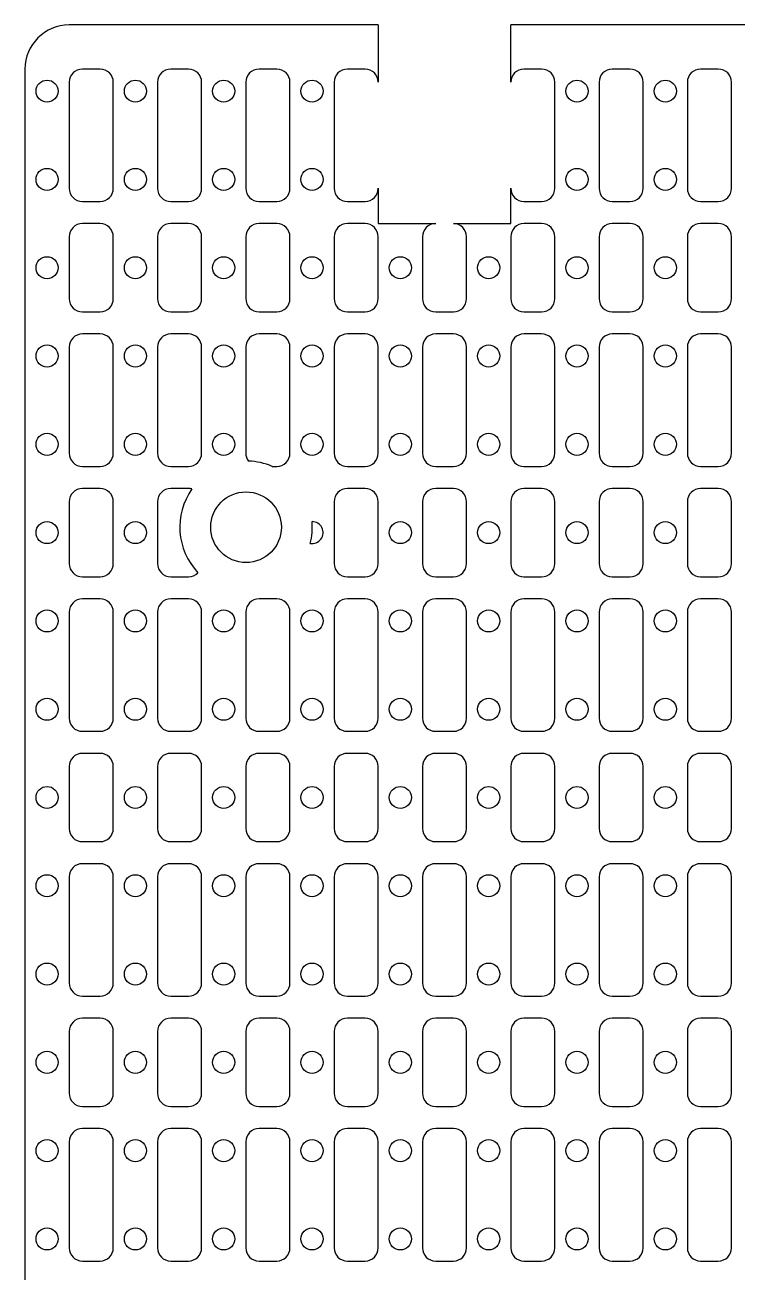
# Model space of a CAD drawing. Header units: millimetres. Extents: x -845 to 314, y -782 to 32.
# Drawn here: x -520 to -439.3, y -109.1 to 32.2 of the extents above; entities that cross this region are included whole.
import ezdxf

# ---------------------------------------------------------------- set-up
doc = ezdxf.new("R2010")
doc.units = ezdxf.units.MM

msp = doc.modelspace()

# ---------------------------------------------------------------- linework, layer by layer
at = {"color": 7, "linetype": 'Continuous', "lineweight": 25}
for p, q in [((-479.95, 32.18), (-514.95, 32.18)), ((-479.95, 32.18), (-479.95, 25.68)), ((-464.95, 25.68), (-464.95, 32.18)), ((-359.95, 32.18), (-464.95, 32.18)), ((-519.95, 27.18), (-519.95, -230)), ((-511.45, 27.18), (-513.45, 27.18)), ((-501.45, 27.18), (-503.45, 27.18)), ((-491.45, 27.18), (-493.45, 27.18)), ((-481.45, 27.18), (-483.45, 27.18)), ((-461.45, 27.18), (-463.45, 27.18)), ((-451.45, 27.18), (-453.45, 27.18)), ((-441.45, 27.18), (-443.45, 27.18)), ((-514.95, 25.68), (-514.95, 13.68)), ((-509.95, 13.68), (-509.95, 25.68)), ((-504.95, 25.68), (-504.95, 13.68)), ((-499.95, 13.68), (-499.95, 25.68)), ((-494.95, 25.68), (-494.95, 13.68)), ((-489.95, 13.68), (-489.95, 25.68)), ((-484.95, 25.68), (-484.95, 13.68)), ((-459.95, 13.68), (-459.95, 25.68)), ((-454.95, 25.68), (-454.95, 13.68)), ((-449.95, 13.68), (-449.95, 25.68)), ((-444.95, 25.68), (-444.95, 13.68)), ((-439.95, 13.68), (-439.95, 25.68)), ((-479.95, 13.68), (-479.95, 9.68)), ((-464.95, 9.68), (-464.95, 13.68)), ((-513.45, 12.18), (-511.45, 12.18)), ((-503.45, 12.18), (-501.45, 12.18)), ((-493.45, 12.18), (-491.45, 12.18)), ((-483.45, 12.18), (-481.45, 12.18)), ((-463.45, 12.18), (-461.45, 12.18)), ((-453.45, 12.18), (-451.45, 12.18)), ((-443.45, 12.18), (-441.45, 12.18)), ((-511.45, 9.68), (-513.45, 9.68)), ((-501.45, 9.68), (-503.45, 9.68)), ((-491.45, 9.68), (-493.45, 9.68)), ((-481.45, 9.68), (-483.45, 9.68)), ((-479.95, 9.68), (-473.45, 9.68)), ((-471.45, 9.68), (-464.95, 9.68)), ((-461.45, 9.68), (-463.45, 9.68)), ((-451.45, 9.68), (-453.45, 9.68)), ((-441.45, 9.68), (-443.45, 9.68)), ((-514.95, 8.18), (-514.95, 1.18)), ((-509.95, 1.18), (-509.95, 8.18)), ((-504.95, 8.18), (-504.95, 1.18)), ((-499.95, 1.18), (-499.95, 8.18)), ((-494.95, 8.18), (-494.95, 1.18)), ((-489.95, 1.18), (-489.95, 8.18)), ((-484.95, 8.18), (-484.95, 1.18)), ((-479.95, 1.18), (-479.95, 8.18)), ((-474.95, 8.18), (-474.95, 1.18)), ((-469.95, 1.18), (-469.95, 8.18)), ((-464.95, 8.18), (-464.95, 1.18)), ((-459.95, 1.18), (-459.95, 8.18)), ((-454.95, 8.18), (-454.95, 1.18)), ((-449.95, 1.18), (-449.95, 8.18)), ((-444.95, 8.18), (-444.95, 1.18)), ((-439.95, 1.18), (-439.95, 8.18)), ((-513.45, -0.32), (-511.45, -0.32)), ((-503.45, -0.32), (-501.45, -0.32)), ((-493.45, -0.32), (-491.45, -0.32)), ((-483.45, -0.32), (-481.45, -0.32)), ((-473.45, -0.32), (-471.45, -0.32)), ((-463.45, -0.32), (-461.45, -0.32)), ((-453.45, -0.32), (-451.45, -0.32)), ((-443.45, -0.32), (-441.45, -0.32)), ((-511.45, -2.82), (-513.45, -2.82)), ((-501.45, -2.82), (-503.45, -2.82)), ((-491.45, -2.82), (-493.45, -2.82)), ((-481.45, -2.82), (-483.45, -2.82)), ((-471.45, -2.82), (-473.45, -2.82)), ((-461.45, -2.82), (-463.45, -2.82)), ((-451.45, -2.82), (-453.45, -2.82)), ((-441.45, -2.82), (-443.45, -2.82)), ((-514.95, -4.32), (-514.95, -16.32)), ((-509.95, -16.32), (-509.95, -4.32)), ((-504.95, -4.32), (-504.95, -16.32)), ((-499.95, -16.32), (-499.95, -4.32)), ((-494.95, -4.32), (-494.95, -16.32)), ((-489.95, -16.32), (-489.95, -4.32)), ((-484.95, -4.32), (-484.95, -16.32)), ((-479.95, -16.32), (-479.95, -4.32)), ((-474.95, -4.32), (-474.95, -16.32)), ((-469.95, -16.32), (-469.95, -4.32)), ((-464.95, -4.32), (-464.95, -16.32)), ((-459.95, -16.32), (-459.95, -4.32)), ((-454.95, -4.32), (-454.95, -16.32)), ((-449.95, -16.32), (-449.95, -4.32)), ((-444.95, -4.32), (-444.95, -16.32)), ((-439.95, -16.32), (-439.95, -4.32)), ((-513.45, -17.82), (-511.45, -17.82)), ((-503.45, -17.82), (-501.45, -17.82)), ((-491.96, -17.82), (-491.45, -17.82)), ((-483.45, -17.82), (-481.45, -17.82)), ((-473.45, -17.82), (-471.45, -17.82)), ((-463.45, -17.82), (-461.45, -17.82)), ((-453.45, -17.82), (-451.45, -17.82)), ((-443.45, -17.82), (-441.45, -17.82)), ((-511.45, -20.32), (-513.45, -20.32)), ((-501.45, -20.32), (-503.45, -20.32)), ((-481.45, -20.32), (-483.45, -20.32)), ((-471.45, -20.32), (-473.45, -20.32)), ((-461.45, -20.32), (-463.45, -20.32)), ((-451.45, -20.32), (-453.45, -20.32)), ((-441.45, -20.32), (-443.45, -20.32)), ((-514.95, -21.82), (-514.95, -28.82)), ((-509.95, -28.82), (-509.95, -21.82)), ((-504.95, -21.82), (-504.95, -28.82)), ((-484.95, -21.82), (-484.95, -28.82)), ((-479.95, -28.82), (-479.95, -21.82)), ((-474.95, -21.82), (-474.95, -28.82)), ((-469.95, -28.82), (-469.95, -21.82)), ((-464.95, -21.82), (-464.95, -28.82)), ((-459.95, -28.82), (-459.95, -21.82)), ((-454.95, -21.82), (-454.95, -28.82)), ((-449.95, -28.82), (-449.95, -21.82)), ((-444.95, -21.82), (-444.95, -28.82)), ((-439.95, -28.82), (-439.95, -21.82)), ((-513.45, -30.32), (-511.45, -30.32)), ((-503.45, -30.32), (-501.45, -30.32)), ((-483.45, -30.32), (-481.45, -30.32)), ((-473.45, -30.32), (-471.45, -30.32)), ((-463.45, -30.32), (-461.45, -30.32)), ((-453.45, -30.32), (-451.45, -30.32)), ((-443.45, -30.32), (-441.45, -30.32)), ((-511.45, -32.82), (-513.45, -32.82)), ((-501.45, -32.82), (-503.45, -32.82)), ((-491.45, -32.82), (-493.45, -32.82)), ((-481.45, -32.82), (-483.45, -32.82)), ((-471.45, -32.82), (-473.45, -32.82)), ((-461.45, -32.82), (-463.45, -32.82)), ((-451.45, -32.82), (-453.45, -32.82)), ((-441.45, -32.82), (-443.45, -32.82)), ((-514.95, -34.32), (-514.95, -46.32)), ((-509.95, -46.32), (-509.95, -34.32)), ((-504.95, -34.32), (-504.95, -46.32)), ((-499.95, -46.32), (-499.95, -34.32)), ((-494.95, -34.32), (-494.95, -46.32)), ((-489.95, -46.32), (-489.95, -34.32)), ((-484.95, -34.32), (-484.95, -46.32)), ((-479.95, -46.32), (-479.95, -34.32)), ((-474.95, -34.32), (-474.95, -46.32)), ((-469.95, -46.32), (-469.95, -34.32)), ((-464.95, -34.32), (-464.95, -46.32)), ((-459.95, -46.32), (-459.95, -34.32)), ((-454.95, -34.32), (-454.95, -46.32)), ((-449.95, -46.32), (-449.95, -34.32)), ((-444.95, -34.32), (-444.95, -46.32)), ((-439.95, -46.32), (-439.95, -34.32)), ((-513.45, -47.82), (-511.45, -47.82)), ((-503.45, -47.82), (-501.45, -47.82)), ((-493.45, -47.82), (-491.45, -47.82)), ((-483.45, -47.82), (-481.45, -47.82)), ((-473.45, -47.82), (-471.45, -47.82)), ((-463.45, -47.82), (-461.45, -47.82)), ((-453.45, -47.82), (-451.45, -47.82)), ((-443.45, -47.82), (-441.45, -47.82)), ((-511.45, -50.32), (-513.45, -50.32)), ((-501.45, -50.32), (-503.45, -50.32)), ((-491.45, -50.32), (-493.45, -50.32)), ((-481.45, -50.32), (-483.45, -50.32)), ((-471.45, -50.32), (-473.45, -50.32)), ((-461.45, -50.32), (-463.45, -50.32)), ((-451.45, -50.32), (-453.45, -50.32)), ((-441.45, -50.32), (-443.45, -50.32)), ((-514.95, -51.82), (-514.95, -58.82)), ((-509.95, -58.82), (-509.95, -51.82)), ((-504.95, -51.82), (-504.95, -58.82)), ((-499.95, -58.82), (-499.95, -51.82)), ((-494.95, -51.82), (-494.95, -58.82)), ((-489.95, -58.82), (-489.95, -51.82)), ((-484.95, -51.82), (-484.95, -58.82)), ((-479.95, -58.82), (-479.95, -51.82)), ((-474.95, -51.82), (-474.95, -58.82)), ((-469.95, -58.82), (-469.95, -51.82)), ((-464.95, -51.82), (-464.95, -58.82)), ((-459.95, -58.82), (-459.95, -51.82)), ((-454.95, -51.82), (-454.95, -58.82)), ((-449.95, -58.82), (-449.95, -51.82)), ((-444.95, -51.82), (-444.95, -58.82)), ((-439.95, -58.82), (-439.95, -51.82)), ((-513.45, -60.32), (-511.45, -60.32)), ((-503.45, -60.32), (-501.45, -60.32)), ((-493.45, -60.32), (-491.45, -60.32)), ((-483.45, -60.32), (-481.45, -60.32)), ((-473.45, -60.32), (-471.45, -60.32)), ((-463.45, -60.32), (-461.45, -60.32)), ((-453.45, -60.32), (-451.45, -60.32)), ((-443.45, -60.32), (-441.45, -60.32)), ((-511.45, -62.82), (-513.45, -62.82)), ((-501.45, -62.82), (-503.45, -62.82)), ((-491.45, -62.82), (-493.45, -62.82)), ((-481.45, -62.82), (-483.45, -62.82)), ((-471.45, -62.82), (-473.45, -62.82)), ((-461.45, -62.82), (-463.45, -62.82)), ((-451.45, -62.82), (-453.45, -62.82)), ((-441.45, -62.82), (-443.45, -62.82)), ((-514.95, -64.32), (-514.95, -76.32)), ((-509.95, -76.32), (-509.95, -64.32)), ((-504.95, -64.32), (-504.95, -76.32)), ((-499.95, -76.32), (-499.95, -64.32)), ((-494.95, -64.32), (-494.95, -76.32)), ((-489.95, -76.32), (-489.95, -64.32)), ((-484.95, -64.32), (-484.95, -76.32)), ((-479.95, -76.32), (-479.95, -64.32)), ((-474.95, -64.32), (-474.95, -76.32)), ((-469.95, -76.32), (-469.95, -64.32)), ((-464.95, -64.32), (-464.95, -76.32)), ((-459.95, -76.32), (-459.95, -64.32)), ((-454.95, -64.32), (-454.95, -76.32)), ((-449.95, -76.32), (-449.95, -64.32)), ((-444.95, -64.32), (-444.95, -76.32)), ((-439.95, -76.32), (-439.95, -64.32)), ((-513.45, -77.82), (-511.45, -77.82)), ((-503.45, -77.82), (-501.45, -77.82)), ((-493.45, -77.82), (-491.45, -77.82)), ((-483.45, -77.82), (-481.45, -77.82)), ((-473.45, -77.82), (-471.45, -77.82)), ((-463.45, -77.82), (-461.45, -77.82)), ((-453.45, -77.82), (-451.45, -77.82)), ((-443.45, -77.82), (-441.45, -77.82)), ((-511.45, -80.32), (-513.45, -80.32)), ((-501.45, -80.32), (-503.45, -80.32)), ((-491.45, -80.32), (-493.45, -80.32)), ((-481.45, -80.32), (-483.45, -80.32)), ((-471.45, -80.32), (-473.45, -80.32)), ((-461.45, -80.32), (-463.45, -80.32)), ((-451.45, -80.32), (-453.45, -80.32)), ((-441.45, -80.32), (-443.45, -80.32)), ((-514.95, -81.82), (-514.95, -88.82)), ((-509.95, -88.82), (-509.95, -81.82)), ((-504.95, -81.82), (-504.95, -88.82)), ((-499.95, -88.82), (-499.95, -81.82)), ((-494.95, -81.82), (-494.95, -88.82)), ((-489.95, -88.82), (-489.95, -81.82)), ((-484.95, -81.82), (-484.95, -88.82)), ((-479.95, -88.82), (-479.95, -81.82)), ((-474.95, -81.82), (-474.95, -88.82)), ((-469.95, -88.82), (-469.95, -81.82)), ((-464.95, -81.82), (-464.95, -88.82)), ((-459.95, -88.82), (-459.95, -81.82)), ((-454.95, -81.82), (-454.95, -88.82)), ((-449.95, -88.82), (-449.95, -81.82)), ((-444.95, -81.82), (-444.95, -88.82)), ((-439.95, -88.82), (-439.95, -81.82)), ((-513.45, -90.32), (-511.45, -90.32)), ((-503.45, -90.32), (-501.45, -90.32)), ((-493.45, -90.32), (-491.45, -90.32)), ((-483.45, -90.32), (-481.45, -90.32)), ((-473.45, -90.32), (-471.45, -90.32)), ((-463.45, -90.32), (-461.45, -90.32)), ((-453.45, -90.32), (-451.45, -90.32)), ((-443.45, -90.32), (-441.45, -90.32)), ((-511.45, -92.82), (-513.45, -92.82)), ((-501.45, -92.82), (-503.45, -92.82)), ((-491.45, -92.82), (-493.45, -92.82)), ((-481.45, -92.82), (-483.45, -92.82)), ((-471.45, -92.82), (-473.45, -92.82)), ((-461.45, -92.82), (-463.45, -92.82)), ((-451.45, -92.82), (-453.45, -92.82)), ((-441.45, -92.82), (-443.45, -92.82)), ((-514.95, -94.32), (-514.95, -106.32)), ((-509.95, -106.32), (-509.95, -94.32)), ((-504.95, -94.32), (-504.95, -106.32)), ((-499.95, -106.32), (-499.95, -94.32)), ((-494.95, -94.32), (-494.95, -106.32)), ((-489.95, -106.32), (-489.95, -94.32)), ((-484.95, -94.32), (-484.95, -106.32)), ((-479.95, -106.32), (-479.95, -94.32)), ((-474.95, -94.32), (-474.95, -106.32)), ((-469.95, -106.32), (-469.95, -94.32)), ((-464.95, -94.32), (-464.95, -106.32)), ((-459.95, -106.32), (-459.95, -94.32)), ((-454.95, -94.32), (-454.95, -106.32)), ((-449.95, -106.32), (-449.95, -94.32)), ((-444.95, -94.32), (-444.95, -106.32)), ((-439.95, -106.32), (-439.95, -94.32)), ((-513.45, -107.82), (-511.45, -107.82)), ((-503.45, -107.82), (-501.45, -107.82)), ((-493.45, -107.82), (-491.45, -107.82)), ((-483.45, -107.82), (-481.45, -107.82)), ((-473.45, -107.82), (-471.45, -107.82)), ((-463.45, -107.82), (-461.45, -107.82)), ((-453.45, -107.82), (-451.45, -107.82)), ((-443.45, -107.82), (-441.45, -107.82))]:
    msp.add_line(p, q, dxfattribs=at)
for centre, radius in [((-517.45, 24.68), 1.25), ((-507.45, 24.68), 1.25), ((-497.45, 24.68), 1.25), ((-487.45, 24.68), 1.25), ((-457.45, 24.68), 1.25), ((-447.45, 24.68), 1.25), ((-517.45, 14.68), 1.25), ((-507.45, 14.68), 1.25), ((-497.45, 14.68), 1.25), ((-487.45, 14.68), 1.25), ((-457.45, 14.68), 1.25), ((-447.45, 14.68), 1.25), ((-517.45, 4.68), 1.25), ((-507.45, 4.68), 1.25), ((-497.45, 4.68), 1.25), ((-487.45, 4.68), 1.25), ((-477.45, 4.68), 1.25), ((-467.45, 4.68), 1.25), ((-457.45, 4.68), 1.25), ((-447.45, 4.68), 1.25), ((-517.45, -5.32), 1.25), ((-507.45, -5.32), 1.25), ((-497.45, -5.32), 1.25), ((-487.45, -5.32), 1.25), ((-477.45, -5.32), 1.25), ((-467.45, -5.32), 1.25), ((-457.45, -5.32), 1.25), ((-447.45, -5.32), 1.25), ((-517.45, -15.32), 1.25), ((-507.45, -15.32), 1.25), ((-497.45, -15.32), 1.25), ((-487.45, -15.32), 1.25), ((-477.45, -15.32), 1.25), ((-467.45, -15.32), 1.25), ((-457.45, -15.32), 1.25), ((-447.45, -15.32), 1.25), ((-494.92, -24.71), 4), ((-517.45, -25.32), 1.25), ((-507.45, -25.32), 1.25), ((-477.45, -25.32), 1.25), ((-467.45, -25.32), 1.25), ((-457.45, -25.32), 1.25), ((-447.45, -25.32), 1.25), ((-517.45, -35.32), 1.25), ((-507.45, -35.32), 1.25), ((-497.45, -35.32), 1.25), ((-487.45, -35.32), 1.25), ((-477.45, -35.32), 1.25), ((-467.45, -35.32), 1.25), ((-457.45, -35.32), 1.25), ((-447.45, -35.32), 1.25), ((-517.45, -45.32), 1.25), ((-507.45, -45.32), 1.25), ((-497.45, -45.32), 1.25), ((-487.45, -45.32), 1.25), ((-477.45, -45.32), 1.25), ((-467.45, -45.32), 1.25), ((-457.45, -45.32), 1.25), ((-447.45, -45.32), 1.25), ((-517.45, -55.32), 1.25), ((-507.45, -55.32), 1.25), ((-497.45, -55.32), 1.25), ((-487.45, -55.32), 1.25), ((-477.45, -55.32), 1.25), ((-467.45, -55.32), 1.25), ((-457.45, -55.32), 1.25), ((-447.45, -55.32), 1.25), ((-517.45, -65.32), 1.25), ((-507.45, -65.32), 1.25), ((-497.45, -65.32), 1.25), ((-487.45, -65.32), 1.25), ((-477.45, -65.32), 1.25), ((-467.45, -65.32), 1.25), ((-457.45, -65.32), 1.25), ((-447.45, -65.32), 1.25), ((-517.45, -75.32), 1.25), ((-507.45, -75.32), 1.25), ((-497.45, -75.32), 1.25), ((-487.45, -75.32), 1.25), ((-477.45, -75.32), 1.25), ((-467.45, -75.32), 1.25), ((-457.45, -75.32), 1.25), ((-447.45, -75.32), 1.25), ((-517.45, -85.32), 1.25), ((-507.45, -85.32), 1.25), ((-497.45, -85.32), 1.25), ((-487.45, -85.32), 1.25), ((-477.45, -85.32), 1.25), ((-467.45, -85.32), 1.25), ((-457.45, -85.32), 1.25), ((-447.45, -85.32), 1.25), ((-517.45, -95.32), 1.25), ((-507.45, -95.32), 1.25), ((-497.45, -95.32), 1.25), ((-487.45, -95.32), 1.25), ((-477.45, -95.32), 1.25), ((-467.45, -95.32), 1.25), ((-457.45, -95.32), 1.25), ((-447.45, -95.32), 1.25), ((-517.45, -105.32), 1.25), ((-507.45, -105.32), 1.25), ((-497.45, -105.32), 1.25), ((-487.45, -105.32), 1.25), ((-477.45, -105.32), 1.25), ((-467.45, -105.32), 1.25), ((-457.45, -105.32), 1.25), ((-447.45, -105.32), 1.25)]:
    msp.add_circle(centre, radius, dxfattribs=at)
for centre, radius, start, end in [((-514.95, 27.18), 5, 90, 180), ((-513.45, 25.68), 1.5, 90, 180), ((-511.45, 25.68), 1.5, 360, 90), ((-503.45, 25.68), 1.5, 90, 180), ((-501.45, 25.68), 1.5, 360, 90), ((-493.45, 25.68), 1.5, 90, 180), ((-491.45, 25.68), 1.5, 0, 90), ((-483.45, 25.68), 1.5, 90, 180), ((-481.45, 25.68), 1.5, 0, 90), ((-463.45, 25.68), 1.5, 90, 180), ((-461.45, 25.68), 1.5, 0, 90), ((-453.45, 25.68), 1.5, 90, 180), ((-451.45, 25.68), 1.5, 0, 90), ((-443.45, 25.68), 1.5, 90, 180), ((-441.45, 25.68), 1.5, 0, 90), ((-513.45, 13.68), 1.5, 180, 270), ((-511.45, 13.68), 1.5, 270, 0), ((-503.45, 13.68), 1.5, 180, 270), ((-501.45, 13.68), 1.5, 270, 0), ((-493.45, 13.68), 1.5, 180, 270), ((-491.45, 13.68), 1.5, 270, 0), ((-483.45, 13.68), 1.5, 180, 270), ((-481.45, 13.68), 1.5, 270, 0), ((-463.45, 13.68), 1.5, 180, 270), ((-461.45, 13.68), 1.5, 270, 360), ((-453.45, 13.68), 1.5, 180, 270), ((-451.45, 13.68), 1.5, 270, 360), ((-443.45, 13.68), 1.5, 180, 270), ((-441.45, 13.68), 1.5, 270, 0), ((-513.45, 8.18), 1.5, 90, 180), ((-511.45, 8.18), 1.5, 0, 90), ((-503.45, 8.18), 1.5, 90, 180), ((-501.45, 8.18), 1.5, 0, 90), ((-493.45, 8.18), 1.5, 90, 180), ((-491.45, 8.18), 1.5, 0, 90), ((-483.45, 8.18), 1.5, 90, 180), ((-481.45, 8.18), 1.5, 0, 90), ((-473.45, 8.18), 1.5, 90, 180), ((-471.45, 8.18), 1.5, 360, 90), ((-463.45, 8.18), 1.5, 90, 180), ((-461.45, 8.18), 1.5, 0, 90), ((-453.45, 8.18), 1.5, 90, 180), ((-451.45, 8.18), 1.5, 0, 90), ((-443.45, 8.18), 1.5, 90, 180), ((-441.45, 8.18), 1.5, 0, 90), ((-513.45, 1.18), 1.5, 180, 270), ((-511.45, 1.18), 1.5, 270, 360), ((-503.45, 1.18), 1.5, 180, 270), ((-501.45, 1.18), 1.5, 270, 0), ((-493.45, 1.18), 1.5, 180, 270), ((-491.45, 1.18), 1.5, 270, 0), ((-483.45, 1.18), 1.5, 180, 270), ((-481.45, 1.18), 1.5, 270, 0), ((-473.45, 1.18), 1.5, 180, 270), ((-471.45, 1.18), 1.5, 270, 0), ((-463.45, 1.18), 1.5, 180, 270), ((-461.45, 1.18), 1.5, 270, 0), ((-453.45, 1.18), 1.5, 180, 270), ((-451.45, 1.18), 1.5, 270, 0), ((-443.45, 1.18), 1.5, 180, 270), ((-441.45, 1.18), 1.5, 270, 0), ((-513.45, -4.32), 1.5, 90, 180), ((-511.45, -4.32), 1.5, 0, 90), ((-503.45, -4.32), 1.5, 90, 180), ((-501.45, -4.32), 1.5, 0, 90), ((-493.45, -4.32), 1.5, 90, 180), ((-491.45, -4.32), 1.5, 0, 90), ((-483.45, -4.32), 1.5, 90, 180), ((-481.45, -4.32), 1.5, 0, 90), ((-473.45, -4.32), 1.5, 90, 180), ((-471.45, -4.32), 1.5, 0, 90), ((-463.45, -4.32), 1.5, 90, 180), ((-461.45, -4.32), 1.5, 0, 90), ((-453.45, -4.32), 1.5, 90, 180), ((-451.45, -4.32), 1.5, 0, 90), ((-443.45, -4.32), 1.5, 90, 180), ((-441.45, -4.32), 1.5, 0, 90), ((-513.45, -16.32), 1.5, 180, 270), ((-511.45, -16.32), 1.5, 270, 360), ((-503.45, -16.32), 1.5, 180, 270), ((-501.45, -16.32), 1.5, 270, 0), ((-493.45, -16.32), 1.5, 180, 216.5907), ((-491.45, -16.32), 1.5, 270, 0), ((-483.45, -16.32), 1.5, 180, 270), ((-481.45, -16.32), 1.5, 270, 0), ((-473.45, -16.32), 1.5, 180, 270), ((-471.45, -16.32), 1.5, 270, 0), ((-463.45, -16.32), 1.5, 180, 270), ((-461.45, -16.32), 1.5, 270, 360), ((-453.45, -16.32), 1.5, 180, 270), ((-451.45, -16.32), 1.5, 270, 360), ((-443.45, -16.32), 1.5, 180, 270), ((-441.45, -16.32), 1.5, 270, 0), ((-494.92, -24.71), 7.5, 66.7215, 87.975), ((-513.45, -21.82), 1.5, 90, 180), ((-511.45, -21.82), 1.5, 360, 90), ((-503.45, -21.82), 1.5, 90, 180), ((-494.92, -24.71), 7.5, 144.7115, 223.3841), ((-501.45, -21.82), 1.5, 74.1886, 90), ((-483.45, -21.82), 1.5, 90, 180), ((-481.45, -21.82), 1.5, 0, 90), ((-473.45, -21.82), 1.5, 90, 180), ((-471.45, -21.82), 1.5, 0, 90), ((-463.45, -21.82), 1.5, 90, 180), ((-461.45, -21.82), 1.5, 0, 90), ((-453.45, -21.82), 1.5, 90, 180), ((-451.45, -21.82), 1.5, 0, 90), ((-443.45, -21.82), 1.5, 90, 180), ((-441.45, -21.82), 1.5, 0, 90), ((-494.92, -24.71), 7.5, 345.7632, 4.891), ((-487.45, -25.32), 1.25, 260.8054, 89.8488), ((-513.45, -28.82), 1.5, 180, 270), ((-511.45, -28.82), 1.5, 270, 360), ((-503.45, -28.82), 1.5, 180, 270), ((-483.45, -28.82), 1.5, 180, 270), ((-481.45, -28.82), 1.5, 270, 0), ((-473.45, -28.82), 1.5, 180, 270), ((-471.45, -28.82), 1.5, 270, 0), ((-463.45, -28.82), 1.5, 180, 270), ((-461.45, -28.82), 1.5, 270, 360), ((-453.45, -28.82), 1.5, 180, 270), ((-451.45, -28.82), 1.5, 270, 360), ((-443.45, -28.82), 1.5, 180, 270), ((-441.45, -28.82), 1.5, 270, 0), ((-501.45, -28.82), 1.5, 270, 316.0471), ((-513.45, -34.32), 1.5, 90, 180), ((-511.45, -34.32), 1.5, 360, 90), ((-503.45, -34.32), 1.5, 90, 180), ((-501.45, -34.32), 1.5, 360, 90), ((-493.45, -34.32), 1.5, 90, 180), ((-491.45, -34.32), 1.5, 360, 90), ((-483.45, -34.32), 1.5, 90, 180), ((-481.45, -34.32), 1.5, 0, 90), ((-473.45, -34.32), 1.5, 90, 180), ((-471.45, -34.32), 1.5, 0, 90), ((-463.45, -34.32), 1.5, 90, 180), ((-461.45, -34.32), 1.5, 0, 90), ((-453.45, -34.32), 1.5, 90, 180), ((-451.45, -34.32), 1.5, 0, 90), ((-443.45, -34.32), 1.5, 90, 180), ((-441.45, -34.32), 1.5, 360, 90), ((-513.45, -46.32), 1.5, 180, 270), ((-511.45, -46.32), 1.5, 270, 360), ((-503.45, -46.32), 1.5, 180, 270), ((-501.45, -46.32), 1.5, 270, 0), ((-493.45, -46.32), 1.5, 180, 270), ((-491.45, -46.32), 1.5, 270, 0), ((-483.45, -46.32), 1.5, 180, 270), ((-481.45, -46.32), 1.5, 270, 0), ((-473.45, -46.32), 1.5, 180, 270), ((-471.45, -46.32), 1.5, 270, 0), ((-463.45, -46.32), 1.5, 180, 270), ((-461.45, -46.32), 1.5, 270, 0), ((-453.45, -46.32), 1.5, 180, 270), ((-451.45, -46.32), 1.5, 270, 360), ((-443.45, -46.32), 1.5, 180, 270), ((-441.45, -46.32), 1.5, 270, 0), ((-513.45, -51.82), 1.5, 90, 180), ((-511.45, -51.82), 1.5, 0, 90), ((-503.45, -51.82), 1.5, 90, 180), ((-501.45, -51.82), 1.5, 360, 90), ((-493.45, -51.82), 1.5, 90, 180), ((-491.45, -51.82), 1.5, 360, 90), ((-483.45, -51.82), 1.5, 90, 180), ((-481.45, -51.82), 1.5, 0, 90), ((-473.45, -51.82), 1.5, 90, 180), ((-471.45, -51.82), 1.5, 0, 90), ((-463.45, -51.82), 1.5, 90, 180), ((-461.45, -51.82), 1.5, 0, 90), ((-453.45, -51.82), 1.5, 90, 180), ((-451.45, -51.82), 1.5, 0, 90), ((-443.45, -51.82), 1.5, 90, 180), ((-441.45, -51.82), 1.5, 360, 90), ((-513.45, -58.82), 1.5, 180, 270), ((-511.45, -58.82), 1.5, 270, 0), ((-503.45, -58.82), 1.5, 180, 270), ((-501.45, -58.82), 1.5, 270, 0), ((-493.45, -58.82), 1.5, 180, 270), ((-491.45, -58.82), 1.5, 270, 0), ((-483.45, -58.82), 1.5, 180, 270), ((-481.45, -58.82), 1.5, 270, 0), ((-473.45, -58.82), 1.5, 180, 270), ((-471.45, -58.82), 1.5, 270, 0), ((-463.45, -58.82), 1.5, 180, 270), ((-461.45, -58.82), 1.5, 270, 0), ((-453.45, -58.82), 1.5, 180, 270), ((-451.45, -58.82), 1.5, 270, 0), ((-443.45, -58.82), 1.5, 180, 270), ((-441.45, -58.82), 1.5, 270, 0), ((-513.45, -64.32), 1.5, 90, 180), ((-511.45, -64.32), 1.5, 0, 90), ((-503.45, -64.32), 1.5, 90, 180), ((-501.45, -64.32), 1.5, 360, 90), ((-493.45, -64.32), 1.5, 90, 180), ((-491.45, -64.32), 1.5, 0, 90), ((-483.45, -64.32), 1.5, 90, 180), ((-481.45, -64.32), 1.5, 360, 90), ((-473.45, -64.32), 1.5, 90, 180), ((-471.45, -64.32), 1.5, 0, 90), ((-463.45, -64.32), 1.5, 90, 180), ((-461.45, -64.32), 1.5, 0, 90), ((-453.45, -64.32), 1.5, 90, 180), ((-451.45, -64.32), 1.5, 0, 90), ((-443.45, -64.32), 1.5, 90, 180), ((-441.45, -64.32), 1.5, 0, 90), ((-513.45, -76.32), 1.5, 180, 270), ((-511.45, -76.32), 1.5, 270, 360), ((-503.45, -76.32), 1.5, 180, 270), ((-501.45, -76.32), 1.5, 270, 0), ((-493.45, -76.32), 1.5, 180, 270), ((-491.45, -76.32), 1.5, 270, 0), ((-483.45, -76.32), 1.5, 180, 270), ((-481.45, -76.32), 1.5, 270, 0), ((-473.45, -76.32), 1.5, 180, 270), ((-471.45, -76.32), 1.5, 270, 0), ((-463.45, -76.32), 1.5, 180, 270), ((-461.45, -76.32), 1.5, 270, 0), ((-453.45, -76.32), 1.5, 180, 270), ((-451.45, -76.32), 1.5, 270, 0), ((-443.45, -76.32), 1.5, 180, 270), ((-441.45, -76.32), 1.5, 270, 0), ((-513.45, -81.82), 1.5, 90, 180), ((-511.45, -81.82), 1.5, 0, 90), ((-503.45, -81.82), 1.5, 90, 180), ((-501.45, -81.82), 1.5, 360, 90), ((-493.45, -81.82), 1.5, 90, 180), ((-491.45, -81.82), 1.5, 0, 90), ((-483.45, -81.82), 1.5, 90, 180), ((-481.45, -81.82), 1.5, 0, 90), ((-473.45, -81.82), 1.5, 90, 180), ((-471.45, -81.82), 1.5, 0, 90), ((-463.45, -81.82), 1.5, 90, 180), ((-461.45, -81.82), 1.5, 0, 90), ((-453.45, -81.82), 1.5, 90, 180), ((-451.45, -81.82), 1.5, 0, 90), ((-443.45, -81.82), 1.5, 90, 180), ((-441.45, -81.82), 1.5, 0, 90), ((-513.45, -88.82), 1.5, 180, 270), ((-511.45, -88.82), 1.5, 270, 360), ((-503.45, -88.82), 1.5, 180, 270), ((-501.45, -88.82), 1.5, 270, 0), ((-493.45, -88.82), 1.5, 180, 270), ((-491.45, -88.82), 1.5, 270, 0), ((-483.45, -88.82), 1.5, 180, 270), ((-481.45, -88.82), 1.5, 270, 0), ((-473.45, -88.82), 1.5, 180, 270), ((-471.45, -88.82), 1.5, 270, 0), ((-463.45, -88.82), 1.5, 180, 270), ((-461.45, -88.82), 1.5, 270, 0), ((-453.45, -88.82), 1.5, 180, 270), ((-451.45, -88.82), 1.5, 270, 360), ((-443.45, -88.82), 1.5, 180, 270), ((-441.45, -88.82), 1.5, 270, 0), ((-513.45, -94.32), 1.5, 90, 180), ((-511.45, -94.32), 1.5, 360, 90), ((-503.45, -94.32), 1.5, 90, 180), ((-501.45, -94.32), 1.5, 360, 90), ((-493.45, -94.32), 1.5, 90, 180), ((-491.45, -94.32), 1.5, 0, 90), ((-483.45, -94.32), 1.5, 90, 180), ((-481.45, -94.32), 1.5, 0, 90), ((-473.45, -94.32), 1.5, 90, 180), ((-471.45, -94.32), 1.5, 0, 90), ((-463.45, -94.32), 1.5, 90, 180), ((-461.45, -94.32), 1.5, 0, 90), ((-453.45, -94.32), 1.5, 90, 180), ((-451.45, -94.32), 1.5, 0, 90), ((-443.45, -94.32), 1.5, 90, 180), ((-441.45, -94.32), 1.5, 0, 90), ((-513.45, -106.32), 1.5, 180, 270), ((-511.45, -106.32), 1.5, 270, 360), ((-503.45, -106.32), 1.5, 180, 270), ((-501.45, -106.32), 1.5, 270, 0), ((-493.45, -106.32), 1.5, 180, 270), ((-491.45, -106.32), 1.5, 270, 0), ((-483.45, -106.32), 1.5, 180, 270), ((-481.45, -106.32), 1.5, 270, 0), ((-473.45, -106.32), 1.5, 180, 270), ((-471.45, -106.32), 1.5, 270, 0), ((-463.45, -106.32), 1.5, 180, 270), ((-461.45, -106.32), 1.5, 270, 0), ((-453.45, -106.32), 1.5, 180, 270), ((-451.45, -106.32), 1.5, 270, 0), ((-443.45, -106.32), 1.5, 180, 270), ((-441.45, -106.32), 1.5, 270, 0)]:
    msp.add_arc(centre, radius, start, end, dxfattribs=at)

doc.saveas('drawing.dxf')
